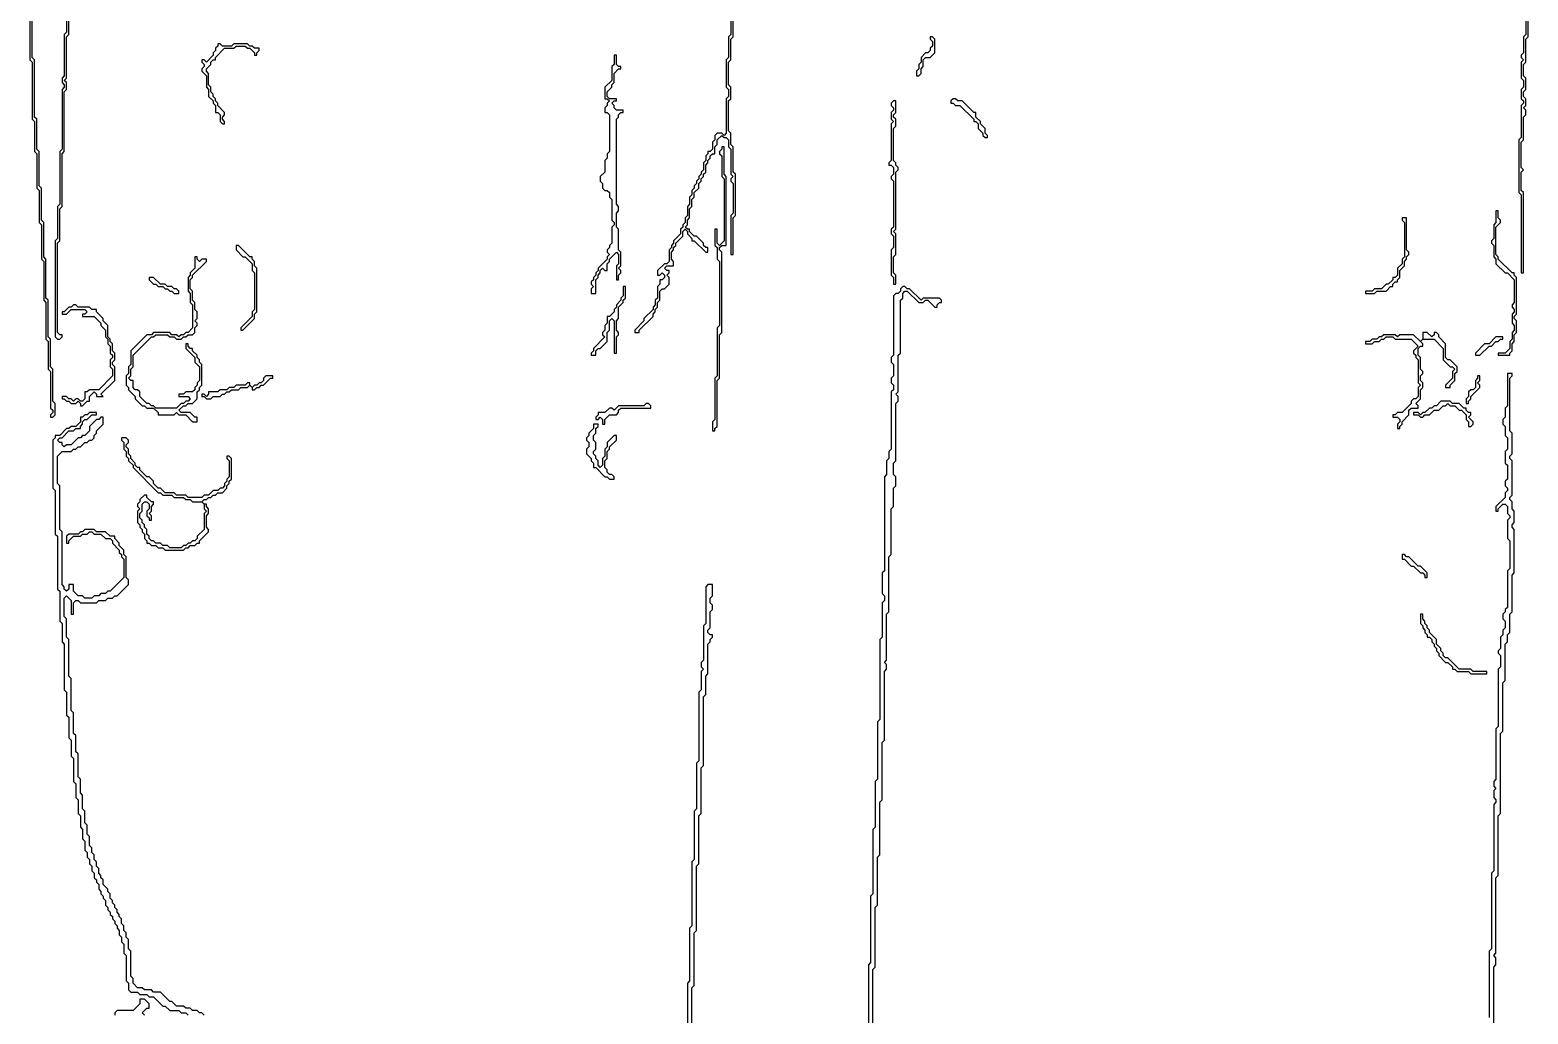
# Model space of a CAD drawing. Header units: metres. Extents: x 0 to 100, y 0 to 129.
# Drawn here: x 67.1 to 83.45, y 36.76 to 47.5 of the extents above; entities that cross this region are included whole.
import ezdxf

# ---------------------------------------------------------------- set-up
doc = ezdxf.new("R2010")
doc.units = ezdxf.units.M

msp = doc.modelspace()

# ---------------------------------------------------------------- linework, layer by layer
for points in [[(67.1, 47.75), (67.1, 47.175), (67.125, 47.15), (67.125, 46.525), (67.15, 46.5), (67.15, 46.175), (67.175, 46.15), (67.175, 45.775), (67.2, 45.75), (67.2, 45.4), (67.225, 45.375), (67.225, 45), (67.25, 44.975), (67.25, 44.55), (67.275, 44.525), (67.275, 44.125), (67.3, 44.1), (67.3, 43.8), (67.325, 43.775), (67.325, 43.375), (67.35, 43.35), (67.35, 43.325), (67.325, 43.3), (67.325, 43.275), (67.35, 43.275), (67.375, 43.3), (67.375, 43.425), (67.35, 43.45), (67.35, 43.8), (67.325, 43.825), (67.325, 44.125), (67.3, 44.15), (67.3, 44.55), (67.275, 44.575), (67.275, 45), (67.25, 45.025), (67.25, 45.4), (67.225, 45.425), (67.225, 45.775), (67.2, 45.8), (67.2, 46.175), (67.175, 46.2), (67.175, 46.525), (67.15, 46.55), (67.15, 47.175), (67.125, 47.2), (67.125, 47.775)], [(67.5, 47.825), (67.5, 47.475), (67.475, 47.45), (67.475, 47), (67.45, 46.975), (67.45, 46.925), (67.475, 46.9), (67.475, 46.875), (67.45, 46.85), (67.45, 46.2), (67.425, 46.175), (67.425, 45.6), (67.4, 45.575), (67.4, 45.225), (67.375, 45.2), (67.375, 44.15), (67.4, 44.125), (67.425, 44.125), (67.45, 44.15), (67.45, 44.175), (67.425, 44.175), (67.4, 44.2), (67.4, 45.175), (67.425, 45.2), (67.425, 45.55), (67.45, 45.575), (67.45, 46.15), (67.475, 46.175), (67.475, 46.825), (67.5, 46.85), (67.5, 46.925), (67.475, 46.95), (67.5, 46.975), (67.5, 47.425), (67.525, 47.45), (67.525, 47.8)], [(74.75, 47.775), (74.75, 47.45), (74.725, 47.425), (74.725, 47.2), (74.7, 47.175), (74.7, 46.875), (74.725, 46.85), (74.725, 46.775), (74.7, 46.75), (74.7, 46.375), (74.675, 46.35), (74.65, 46.375), (74.6, 46.375), (74.575, 46.35), (74.575, 46.3), (74.55, 46.275), (74.55, 46.2), (74.525, 46.175), (74.5, 46.175), (74.5, 46.15), (74.475, 46.125), (74.475, 46.075), (74.45, 46.05), (74.45, 45.975), (74.425, 45.95), (74.425, 45.925), (74.4, 45.9), (74.4, 45.875), (74.375, 45.85), (74.375, 45.825), (74.35, 45.8), (74.35, 45.775), (74.325, 45.75), (74.325, 45.7), (74.3, 45.675), (74.3, 45.6), (74.275, 45.575), (74.275, 45.475), (74.25, 45.45), (74.25, 45.4), (74.225, 45.375), (74.225, 45.35), (74.2, 45.325), (74.2, 45.275), (74.125, 45.2), (74.125, 45.175), (74.1, 45.15), (74.1, 45.125), (74.075, 45.1), (74.075, 44.975), (74.05, 44.95), (74.025, 44.95), (73.95, 44.875), (73.95, 44.825), (73.975, 44.825), (74, 44.85), (74.025, 44.825), (74.025, 44.8), (74, 44.775), (73.975, 44.775), (73.975, 44.725), (73.95, 44.7), (73.95, 44.575), (73.925, 44.55), (73.925, 44.5), (73.9, 44.475), (73.9, 44.45), (73.8, 44.35), (73.8, 44.325), (73.7, 44.225), (73.7, 44.2), (73.75, 44.2), (73.75, 44.225), (73.9, 44.375), (73.9, 44.4), (73.925, 44.425), (73.925, 44.45), (73.95, 44.475), (73.95, 44.525), (73.975, 44.55), (73.975, 44.65), (74, 44.675), (74.025, 44.675), (74.075, 44.725), (74.075, 44.8), (74.05, 44.825), (74.075, 44.85), (74.075, 44.875), (74.05, 44.875), (74.025, 44.9), (74.05, 44.925), (74.125, 44.925), (74.125, 44.975), (74.1, 45), (74.1, 45.075), (74.125, 45.1), (74.125, 45.125), (74.15, 45.15), (74.15, 45.175), (74.225, 45.25), (74.225, 45.3), (74.25, 45.325), (74.275, 45.3), (74.275, 45.275), (74.325, 45.225), (74.325, 45.2), (74.35, 45.2), (74.475, 45.075), (74.5, 45.075), (74.5, 45.125), (74.475, 45.125), (74.45, 45.15), (74.45, 45.175), (74.375, 45.25), (74.35, 45.25), (74.3, 45.3), (74.3, 45.325), (74.275, 45.325), (74.25, 45.35), (74.275, 45.375), (74.275, 45.425), (74.3, 45.45), (74.3, 45.55), (74.325, 45.575), (74.325, 45.65), (74.35, 45.675), (74.35, 45.725), (74.4, 45.775), (74.4, 45.825), (74.425, 45.85), (74.425, 45.875), (74.45, 45.9), (74.45, 45.925), (74.475, 45.95), (74.475, 46.025), (74.5, 46.05), (74.5, 46.075), (74.525, 46.1), (74.525, 46.125), (74.55, 46.15), (74.575, 46.15), (74.575, 46.225), (74.6, 46.25), (74.6, 46.3), (74.65, 46.35), (74.675, 46.325), (74.7, 46.325), (74.725, 46.3), (74.725, 46.225), (74.75, 46.2), (74.75, 45.925), (74.775, 45.9), (74.75, 45.875), (74.75, 45.85), (74.775, 45.825), (74.775, 45.5), (74.75, 45.475), (74.75, 45.05), (74.775, 45.05), (74.775, 45.45), (74.8, 45.475), (74.8, 45.925), (74.775, 45.95), (74.775, 46.225), (74.75, 46.25), (74.75, 46.375), (74.725, 46.4), (74.725, 46.725), (74.75, 46.75), (74.75, 46.875), (74.725, 46.9), (74.725, 47.15), (74.75, 47.175), (74.75, 47.4), (74.775, 47.425), (74.775, 47.8)], [(83.425, 47.725), (83.425, 47.45), (83.4, 47.425), (83.4, 47.25), (83.375, 47.225), (83.375, 47.2), (83.4, 47.175), (83.375, 47.15), (83.375, 46.975), (83.4, 46.95), (83.4, 46.875), (83.375, 46.85), (83.375, 46.75), (83.4, 46.725), (83.4, 46.7), (83.375, 46.675), (83.375, 46.325), (83.35, 46.3), (83.35, 45.725), (83.375, 45.7), (83.375, 44.85), (83.4, 44.85), (83.4, 45.725), (83.375, 45.75), (83.375, 45.95), (83.4, 45.975), (83.375, 46), (83.375, 46.275), (83.4, 46.3), (83.4, 46.55), (83.425, 46.575), (83.425, 46.625), (83.4, 46.65), (83.425, 46.675), (83.425, 46.75), (83.4, 46.775), (83.4, 46.825), (83.425, 46.85), (83.425, 46.975), (83.4, 47), (83.4, 47.125), (83.425, 47.15), (83.425, 47.4), (83.45, 47.425), (83.45, 47.75)], [(76.925, 47.425), (76.925, 47.4), (76.95, 47.375), (76.95, 47.325), (76.925, 47.3), (76.925, 47.275), (76.9, 47.25), (76.875, 47.25), (76.825, 47.2), (76.825, 47.15), (76.8, 47.125), (76.8, 47.075), (76.775, 47.05), (76.775, 47), (76.8, 47), (76.825, 47.025), (76.825, 47.075), (76.85, 47.1), (76.85, 47.175), (76.875, 47.2), (76.925, 47.2), (76.975, 47.25), (76.975, 47.4), (76.95, 47.425), (76.925, 47.425)], [(69.15, 47.35), (69.15, 47.325), (69.125, 47.3), (69.125, 47.275), (69.1, 47.25), (69.1, 47.225), (69.025, 47.15), (69, 47.175), (68.975, 47.175), (68.975, 47.15), (69, 47.125), (69, 47.1), (68.975, 47.075), (68.975, 47.05), (69.025, 47), (69.025, 46.875), (69.05, 46.85), (69.05, 46.775), (69.1, 46.725), (69.1, 46.7), (69.125, 46.675), (69.125, 46.6), (69.15, 46.6), (69.175, 46.575), (69.175, 46.5), (69.2, 46.475), (69.225, 46.475), (69.225, 46.5), (69.2, 46.525), (69.2, 46.55), (69.225, 46.575), (69.225, 46.6), (69.15, 46.675), (69.15, 46.7), (69.125, 46.725), (69.125, 46.75), (69.1, 46.775), (69.1, 46.8), (69.075, 46.825), (69.075, 46.875), (69.05, 46.9), (69.05, 47.025), (69.025, 47.05), (69.025, 47.075), (69.075, 47.125), (69.075, 47.15), (69.1, 47.175), (69.125, 47.175), (69.125, 47.2), (69.225, 47.3), (69.325, 47.3), (69.35, 47.325), (69.45, 47.325), (69.475, 47.3), (69.5, 47.3), (69.55, 47.25), (69.55, 47.225), (69.575, 47.225), (69.575, 47.25), (69.6, 47.275), (69.6, 47.3), (69.55, 47.3), (69.525, 47.325), (69.5, 47.325), (69.475, 47.35), (69.325, 47.35), (69.3, 47.325), (69.2, 47.325), (69.175, 47.35), (69.15, 47.35)], [(73.475, 47.225), (73.475, 47.125), (73.45, 47.1), (73.45, 46.95), (73.375, 46.875), (73.375, 46.75), (73.4, 46.75), (73.425, 46.725), (73.4, 46.7), (73.4, 46.675), (73.375, 46.65), (73.375, 46.6), (73.4, 46.6), (73.425, 46.575), (73.425, 46.175), (73.4, 46.15), (73.4, 46.1), (73.375, 46.075), (73.375, 45.95), (73.325, 45.9), (73.325, 45.85), (73.35, 45.825), (73.35, 45.775), (73.375, 45.75), (73.4, 45.75), (73.425, 45.725), (73.425, 45.675), (73.45, 45.65), (73.45, 45.425), (73.475, 45.4), (73.475, 45.375), (73.45, 45.35), (73.45, 45.175), (73.425, 45.15), (73.425, 45.125), (73.4, 45.1), (73.4, 45.075), (73.425, 45.05), (73.4, 45.025), (73.4, 45), (73.3, 44.9), (73.3, 44.875), (73.275, 44.85), (73.275, 44.825), (73.25, 44.8), (73.25, 44.775), (73.225, 44.75), (73.225, 44.725), (73.25, 44.7), (73.225, 44.675), (73.225, 44.625), (73.275, 44.625), (73.275, 44.775), (73.3, 44.8), (73.3, 44.825), (73.325, 44.85), (73.325, 44.875), (73.35, 44.9), (73.375, 44.875), (73.4, 44.875), (73.4, 44.95), (73.425, 44.975), (73.425, 45), (73.5, 45.075), (73.525, 45.05), (73.525, 44.95), (73.5, 44.925), (73.5, 44.775), (73.525, 44.775), (73.525, 44.825), (73.55, 44.85), (73.55, 44.875), (73.525, 44.9), (73.55, 44.925), (73.55, 45.075), (73.525, 45.1), (73.525, 45.325), (73.5, 45.35), (73.5, 45.5), (73.525, 45.525), (73.525, 45.575), (73.5, 45.6), (73.5, 46.525), (73.525, 46.55), (73.525, 46.575), (73.55, 46.6), (73.575, 46.6), (73.575, 46.625), (73.5, 46.625), (73.475, 46.65), (73.475, 46.675), (73.45, 46.7), (73.475, 46.725), (73.5, 46.725), (73.5, 46.75), (73.425, 46.75), (73.4, 46.775), (73.4, 46.825), (73.45, 46.875), (73.45, 46.9), (73.475, 46.925), (73.475, 47.025), (73.525, 47.075), (73.55, 47.075), (73.55, 47.1), (73.525, 47.1), (73.5, 47.125), (73.5, 47.225), (73.475, 47.225)], [(76.525, 46.725), (76.5, 46.7), (76.5, 46.675), (76.525, 46.65), (76.525, 46.625), (76.5, 46.6), (76.5, 46.525), (76.525, 46.5), (76.5, 46.475), (76.5, 46.075), (76.475, 46.05), (76.475, 46.025), (76.5, 46.025), (76.525, 46), (76.525, 45.925), (76.5, 45.9), (76.5, 45.875), (76.525, 45.85), (76.525, 45.35), (76.5, 45.325), (76.5, 45.275), (76.525, 45.25), (76.525, 45.125), (76.5, 45.1), (76.5, 44.825), (76.525, 44.8), (76.525, 44.725), (76.55, 44.725), (76.55, 44.825), (76.525, 44.85), (76.525, 45.025), (76.55, 45.05), (76.55, 45.275), (76.525, 45.3), (76.55, 45.325), (76.55, 45.95), (76.575, 45.975), (76.575, 46), (76.55, 46.025), (76.55, 46.05), (76.525, 46.075), (76.525, 46.425), (76.55, 46.45), (76.55, 46.525), (76.525, 46.55), (76.525, 46.575), (76.55, 46.6), (76.55, 46.725), (76.525, 46.725)], [(77.175, 46.75), (77.15, 46.725), (77.15, 46.7), (77.175, 46.7), (77.2, 46.675), (77.25, 46.675), (77.4, 46.525), (77.4, 46.5), (77.425, 46.5), (77.45, 46.475), (77.45, 46.425), (77.5, 46.375), (77.5, 46.35), (77.525, 46.325), (77.55, 46.325), (77.55, 46.35), (77.525, 46.375), (77.525, 46.425), (77.475, 46.475), (77.475, 46.5), (77.425, 46.55), (77.425, 46.6), (77.4, 46.6), (77.275, 46.725), (77.225, 46.725), (77.2, 46.75), (77.175, 46.75)], [(74.65, 46.225), (74.65, 46.2), (74.625, 46.175), (74.625, 46.15), (74.65, 46.125), (74.65, 45.9), (74.675, 45.875), (74.675, 45.2), (74.625, 45.15), (74.6, 45.175), (74.6, 45.325), (74.575, 45.325), (74.575, 45.15), (74.6, 45.125), (74.6, 45), (74.625, 44.975), (74.625, 44.275), (74.6, 44.25), (74.6, 43.725), (74.575, 43.7), (74.575, 43.25), (74.55, 43.225), (74.55, 43.125), (74.575, 43.125), (74.575, 43.15), (74.6, 43.175), (74.6, 43.675), (74.625, 43.7), (74.625, 44.175), (74.65, 44.2), (74.65, 45.075), (74.625, 45.1), (74.625, 45.125), (74.65, 45.15), (74.7, 45.15), (74.7, 45.9), (74.675, 45.925), (74.675, 46.225), (74.65, 46.225)], [(83.1, 45.525), (83.1, 45.4), (83.075, 45.375), (83.075, 45.225), (83.05, 45.2), (83.05, 45.175), (83.075, 45.15), (83.075, 45.025), (83.1, 45), (83.1, 44.95), (83.2, 44.85), (83.225, 44.85), (83.3, 44.775), (83.3, 44.525), (83.275, 44.5), (83.275, 44.475), (83.3, 44.45), (83.3, 44.425), (83.275, 44.4), (83.275, 44.3), (83.3, 44.275), (83.3, 44.225), (83.275, 44.2), (83.275, 44.125), (83.25, 44.1), (83.25, 44.025), (83.2, 43.975), (83.125, 43.975), (83.125, 43.95), (83.25, 43.95), (83.25, 43.975), (83.275, 44), (83.275, 44.075), (83.3, 44.1), (83.3, 44.175), (83.325, 44.2), (83.325, 44.325), (83.3, 44.35), (83.3, 44.375), (83.325, 44.4), (83.325, 44.8), (83.3, 44.825), (83.3, 44.85), (83.275, 44.85), (83.125, 45), (83.125, 45.025), (83.1, 45.05), (83.1, 45.35), (83.15, 45.4), (83.15, 45.425), (83.125, 45.45), (83.125, 45.525), (83.1, 45.525)], [(82.075, 45.45), (82.075, 45.425), (82.1, 45.4), (82.1, 45.025), (82.075, 45), (82.075, 44.95), (82.025, 44.9), (82.025, 44.825), (82, 44.8), (81.975, 44.8), (81.975, 44.775), (81.925, 44.725), (81.9, 44.725), (81.85, 44.675), (81.775, 44.675), (81.75, 44.65), (81.675, 44.65), (81.675, 44.625), (81.775, 44.625), (81.8, 44.65), (81.9, 44.65), (81.95, 44.7), (81.975, 44.7), (81.975, 44.725), (82, 44.75), (82.025, 44.75), (82.025, 44.775), (82.05, 44.8), (82.05, 44.875), (82.1, 44.925), (82.1, 44.975), (82.125, 45), (82.125, 45.025), (82.15, 45.05), (82.15, 45.075), (82.125, 45.1), (82.125, 45.45), (82.075, 45.45)], [(69.35, 45.15), (69.35, 45.1), (69.425, 45.025), (69.45, 45.025), (69.525, 44.95), (69.525, 44.875), (69.55, 44.85), (69.55, 44.45), (69.525, 44.425), (69.525, 44.375), (69.4, 44.25), (69.4, 44.225), (69.425, 44.225), (69.55, 44.35), (69.55, 44.4), (69.575, 44.425), (69.575, 44.9), (69.55, 44.925), (69.55, 44.975), (69.525, 45), (69.525, 45.025), (69.5, 45.025), (69.375, 45.15), (69.35, 45.15)], [(68.9, 45.025), (68.9, 44.9), (68.85, 44.85), (68.85, 44.825), (68.825, 44.8), (68.825, 44.65), (68.85, 44.625), (68.85, 44.525), (68.875, 44.5), (68.875, 44.25), (68.825, 44.2), (68.8, 44.2), (68.775, 44.175), (68.75, 44.175), (68.725, 44.15), (68.7, 44.175), (68.65, 44.175), (68.625, 44.2), (68.45, 44.2), (68.425, 44.175), (68.375, 44.175), (68.2, 44), (68.2, 43.85), (68.175, 43.825), (68.175, 43.75), (68.15, 43.725), (68.15, 43.625), (68.175, 43.6), (68.175, 43.575), (68.25, 43.5), (68.25, 43.475), (68.325, 43.4), (68.35, 43.4), (68.375, 43.375), (68.45, 43.375), (68.5, 43.325), (68.5, 43.3), (68.675, 43.3), (68.7, 43.325), (68.725, 43.3), (68.8, 43.3), (68.875, 43.225), (68.925, 43.225), (68.925, 43.275), (68.9, 43.275), (68.85, 43.325), (68.75, 43.325), (68.725, 43.35), (68.775, 43.4), (68.8, 43.4), (68.825, 43.425), (68.875, 43.425), (68.925, 43.475), (68.925, 43.55), (68.95, 43.575), (68.95, 43.6), (68.975, 43.625), (68.975, 43.85), (68.95, 43.875), (68.95, 43.9), (68.925, 43.925), (68.925, 43.95), (68.875, 44), (68.875, 44.025), (68.85, 44.025), (68.825, 44.05), (68.825, 44.075), (68.8, 44.075), (68.8, 44.025), (68.9, 43.925), (68.9, 43.875), (68.95, 43.825), (68.95, 43.675), (68.925, 43.65), (68.925, 43.625), (68.9, 43.6), (68.9, 43.575), (68.875, 43.55), (68.8, 43.55), (68.775, 43.525), (68.725, 43.525), (68.725, 43.5), (68.825, 43.5), (68.85, 43.475), (68.825, 43.45), (68.8, 43.45), (68.775, 43.425), (68.75, 43.425), (68.7, 43.375), (68.475, 43.375), (68.45, 43.4), (68.425, 43.4), (68.4, 43.425), (68.375, 43.425), (68.3, 43.5), (68.3, 43.55), (68.275, 43.575), (68.25, 43.575), (68.225, 43.6), (68.225, 43.675), (68.2, 43.675), (68.175, 43.7), (68.2, 43.725), (68.2, 43.8), (68.225, 43.825), (68.225, 43.95), (68.425, 44.15), (68.45, 44.15), (68.475, 44.175), (68.6, 44.175), (68.625, 44.15), (68.675, 44.15), (68.7, 44.125), (68.75, 44.125), (68.775, 44.15), (68.8, 44.15), (68.825, 44.175), (68.875, 44.175), (68.9, 44.2), (68.9, 44.25), (68.925, 44.275), (68.925, 44.3), (68.9, 44.325), (68.925, 44.35), (68.925, 44.425), (68.9, 44.45), (68.9, 44.525), (68.875, 44.55), (68.875, 44.65), (68.85, 44.675), (68.85, 44.775), (68.875, 44.8), (68.875, 44.825), (69.025, 44.975), (69.025, 45), (68.975, 45), (68.95, 44.975), (68.925, 45), (68.925, 45.025), (68.9, 45.025)], [(68.4, 44.8), (68.4, 44.775), (68.45, 44.725), (68.475, 44.725), (68.5, 44.7), (68.55, 44.7), (68.575, 44.675), (68.6, 44.675), (68.625, 44.65), (68.65, 44.65), (68.675, 44.625), (68.725, 44.625), (68.725, 44.65), (68.7, 44.675), (68.675, 44.675), (68.65, 44.7), (68.6, 44.7), (68.575, 44.725), (68.525, 44.725), (68.45, 44.8), (68.4, 44.8)], [(73.575, 44.7), (73.575, 44.6), (73.55, 44.575), (73.55, 44.55), (73.5, 44.5), (73.5, 44.475), (73.475, 44.45), (73.475, 44.425), (73.425, 44.375), (73.4, 44.375), (73.4, 44.3), (73.375, 44.275), (73.375, 44.225), (73.35, 44.2), (73.35, 44.175), (73.375, 44.15), (73.25, 44.025), (73.25, 44), (73.225, 43.975), (73.225, 43.95), (73.275, 43.95), (73.275, 44), (73.3, 44.025), (73.325, 44.025), (73.4, 44.1), (73.4, 44.2), (73.425, 44.225), (73.425, 44.325), (73.45, 44.35), (73.475, 44.325), (73.475, 43.975), (73.5, 43.975), (73.5, 44.15), (73.525, 44.175), (73.525, 44.2), (73.5, 44.225), (73.5, 44.325), (73.525, 44.35), (73.525, 44.475), (73.575, 44.525), (73.575, 44.55), (73.6, 44.575), (73.6, 44.7), (73.575, 44.7)], [(76.625, 44.7), (76.6, 44.675), (76.6, 44.65), (76.575, 44.625), (76.55, 44.625), (76.525, 44.6), (76.525, 43.95), (76.5, 43.925), (76.5, 43.875), (76.525, 43.85), (76.525, 43.725), (76.5, 43.7), (76.5, 43.65), (76.525, 43.625), (76.525, 43.575), (76.5, 43.55), (76.5, 42.925), (76.475, 42.9), (76.475, 42.825), (76.45, 42.8), (76.45, 42.65), (76.425, 42.625), (76.425, 41.6), (76.4, 41.575), (76.4, 41.35), (76.425, 41.325), (76.425, 41.275), (76.4, 41.25), (76.4, 40.875), (76.375, 40.85), (76.375, 39.975), (76.35, 39.95), (76.35, 39.325), (76.325, 39.3), (76.325, 38.8), (76.3, 38.775), (76.3, 38.075), (76.275, 38.05), (76.275, 37.325), (76.25, 37.3), (76.25, 36.6)], [(76.3, 36.55), (76.3, 37.25), (76.325, 37.275), (76.325, 37.925), (76.35, 37.95), (76.35, 38.475), (76.375, 38.5), (76.375, 39.075), (76.4, 39.1), (76.4, 39.725), (76.425, 39.75), (76.425, 40.5), (76.45, 40.525), (76.45, 40.575), (76.425, 40.6), (76.45, 40.625), (76.45, 41.125), (76.475, 41.15), (76.475, 41.75), (76.5, 41.775), (76.5, 42.275), (76.525, 42.3), (76.525, 42.5), (76.55, 42.525), (76.55, 42.625), (76.525, 42.65), (76.525, 42.775), (76.55, 42.8), (76.55, 43.425), (76.575, 43.45), (76.575, 43.5), (76.55, 43.525), (76.575, 43.55), (76.575, 43.95), (76.6, 43.975), (76.6, 44.55), (76.625, 44.575), (76.625, 44.625), (76.65, 44.65), (76.675, 44.65), (76.8, 44.525), (76.85, 44.525), (76.875, 44.55), (76.9, 44.55), (76.975, 44.475), (77, 44.475), (77, 44.5), (77.025, 44.525), (77.05, 44.525), (77.05, 44.55), (77.025, 44.575), (76.85, 44.575), (76.825, 44.55), (76.7, 44.675), (76.675, 44.675), (76.65, 44.7), (76.625, 44.7)], [(67.575, 44.5), (67.55, 44.475), (67.525, 44.475), (67.475, 44.425), (67.45, 44.425), (67.45, 44.4), (67.5, 44.4), (67.55, 44.45), (67.7, 44.45), (67.725, 44.425), (67.7, 44.4), (67.675, 44.4), (67.675, 44.375), (67.8, 44.375), (67.875, 44.3), (67.875, 44.275), (67.925, 44.225), (67.925, 44.15), (67.95, 44.125), (67.95, 44.075), (67.975, 44.05), (67.975, 43.975), (68, 43.95), (68, 43.925), (67.975, 43.9), (67.975, 43.825), (68, 43.8), (68, 43.725), (67.85, 43.575), (67.75, 43.575), (67.725, 43.55), (67.7, 43.55), (67.7, 43.475), (67.675, 43.45), (67.65, 43.45), (67.625, 43.475), (67.6, 43.475), (67.575, 43.45), (67.55, 43.475), (67.525, 43.475), (67.5, 43.5), (67.45, 43.5), (67.45, 43.475), (67.475, 43.475), (67.5, 43.45), (67.525, 43.45), (67.55, 43.425), (67.6, 43.425), (67.625, 43.45), (67.65, 43.425), (67.65, 43.4), (67.675, 43.4), (67.725, 43.45), (67.75, 43.45), (67.75, 43.5), (67.8, 43.55), (67.825, 43.525), (67.825, 43.5), (67.9, 43.5), (67.875, 43.525), (68.025, 43.675), (68.025, 43.825), (68, 43.85), (68, 43.875), (68.025, 43.9), (68.025, 43.975), (68, 44), (68, 44.075), (67.975, 44.1), (67.975, 44.125), (67.95, 44.15), (67.95, 44.275), (67.9, 44.325), (67.9, 44.35), (67.825, 44.425), (67.825, 44.45), (67.775, 44.45), (67.75, 44.475), (67.625, 44.475), (67.6, 44.5), (67.575, 44.5)], [(82.3, 44.2), (82.3, 44.125), (82.275, 44.1), (82.2, 44.175), (82.05, 44.175), (82.025, 44.15), (82, 44.175), (81.875, 44.175), (81.85, 44.15), (81.825, 44.15), (81.8, 44.125), (81.75, 44.125), (81.725, 44.1), (81.675, 44.1), (81.675, 44.075), (81.75, 44.075), (81.775, 44.1), (81.825, 44.1), (81.85, 44.125), (81.875, 44.125), (81.9, 44.15), (81.975, 44.15), (82, 44.125), (82.175, 44.125), (82.25, 44.05), (82.2, 44), (82.2, 43.975), (82.225, 43.95), (82.225, 43.925), (82.25, 43.9), (82.25, 43.65), (82.275, 43.625), (82.25, 43.6), (82.25, 43.5), (82.225, 43.475), (82.2, 43.475), (82.175, 43.45), (82.175, 43.425), (82.075, 43.325), (82.025, 43.325), (82, 43.3), (81.975, 43.3), (81.975, 43.275), (82.025, 43.275), (82.05, 43.25), (82.05, 43.225), (82.025, 43.2), (82.025, 43.15), (82.05, 43.15), (82.05, 43.175), (82.075, 43.2), (82.075, 43.225), (82.15, 43.3), (82.15, 43.35), (82.175, 43.375), (82.25, 43.375), (82.25, 43.4), (82.225, 43.425), (82.275, 43.475), (82.275, 43.575), (82.3, 43.6), (82.3, 43.65), (82.275, 43.675), (82.275, 43.725), (82.3, 43.75), (82.3, 43.775), (82.275, 43.8), (82.275, 43.925), (82.25, 43.95), (82.25, 44.025), (82.275, 44.05), (82.3, 44.05), (82.3, 44.075), (82.275, 44.1), (82.3, 44.125), (82.425, 44.125), (82.525, 44.025), (82.525, 43.9), (82.6, 43.825), (82.625, 43.825), (82.65, 43.8), (82.625, 43.775), (82.625, 43.7), (82.55, 43.625), (82.55, 43.6), (82.6, 43.6), (82.6, 43.625), (82.65, 43.675), (82.65, 43.75), (82.675, 43.775), (82.675, 43.825), (82.6, 43.9), (82.575, 43.9), (82.55, 43.925), (82.55, 44.075), (82.475, 44.15), (82.475, 44.175), (82.45, 44.2), (82.425, 44.2), (82.425, 44.175), (82.4, 44.15), (82.35, 44.2), (82.3, 44.2)], [(83.1, 44.15), (83.025, 44.075), (82.975, 44.075), (82.875, 43.975), (82.875, 43.95), (82.925, 43.95), (83.025, 44.05), (83.05, 44.05), (83.1, 44.1), (83.125, 44.1), (83.15, 44.125), (83.175, 44.125), (83.175, 44.15), (83.1, 44.15)], [(69.675, 43.725), (69.65, 43.7), (69.65, 43.675), (69.625, 43.65), (69.6, 43.65), (69.575, 43.625), (69.55, 43.625), (69.525, 43.6), (69.5, 43.625), (69.5, 43.65), (69.475, 43.65), (69.45, 43.625), (69.35, 43.625), (69.325, 43.6), (69.275, 43.6), (69.25, 43.575), (69.175, 43.575), (69.15, 43.55), (69.05, 43.55), (69.05, 43.525), (69.025, 43.5), (69, 43.525), (68.975, 43.525), (68.975, 43.5), (69, 43.5), (69.025, 43.475), (69.075, 43.475), (69.1, 43.5), (69.175, 43.5), (69.2, 43.525), (69.225, 43.525), (69.25, 43.55), (69.275, 43.55), (69.3, 43.575), (69.375, 43.575), (69.4, 43.6), (69.475, 43.6), (69.5, 43.625), (69.525, 43.6), (69.525, 43.575), (69.55, 43.575), (69.575, 43.6), (69.6, 43.6), (69.625, 43.625), (69.65, 43.625), (69.725, 43.7), (69.75, 43.7), (69.75, 43.725), (69.675, 43.725)], [(82.9, 43.725), (82.9, 43.7), (82.875, 43.675), (82.875, 43.6), (82.85, 43.575), (82.825, 43.575), (82.8, 43.55), (82.8, 43.5), (82.775, 43.475), (82.775, 43.425), (82.8, 43.425), (82.8, 43.45), (82.825, 43.475), (82.825, 43.5), (82.925, 43.6), (82.925, 43.625), (82.9, 43.65), (82.925, 43.675), (82.925, 43.725), (82.9, 43.725)], [(83.075, 36.575), (83.075, 37.275), (83.1, 37.3), (83.1, 37.375), (83.075, 37.4), (83.1, 37.425), (83.1, 38.25), (83.125, 38.275), (83.125, 38.925), (83.15, 38.95), (83.15, 39.825), (83.175, 39.85), (83.175, 40.375), (83.2, 40.4), (83.2, 40.8), (83.225, 40.825), (83.225, 40.9), (83.25, 40.925), (83.25, 41.125), (83.275, 41.15), (83.275, 41.55), (83.3, 41.575), (83.3, 42.05), (83.275, 42.075), (83.275, 42.1), (83.3, 42.125), (83.3, 42.25), (83.275, 42.275), (83.275, 42.35), (83.25, 42.375), (83.25, 42.4), (83.275, 42.425), (83.275, 42.8), (83.25, 42.825), (83.25, 42.85), (83.275, 42.875), (83.275, 43.1), (83.25, 43.125), (83.25, 43.7), (83.275, 43.725), (83.275, 43.75), (83.225, 43.75), (83.225, 43.4), (83.2, 43.375), (83.2, 43.275), (83.175, 43.25), (83.175, 43.2), (83.2, 43.175), (83.2, 43.075), (83.225, 43.05), (83.225, 42.925), (83.2, 42.9), (83.2, 42.775), (83.225, 42.75), (83.225, 42.6), (83.2, 42.575), (83.2, 42.525), (83.225, 42.5), (83.225, 42.475), (83.2, 42.45), (83.2, 42.4), (83.1, 42.3), (83.1, 42.25), (83.125, 42.25), (83.125, 42.275), (83.175, 42.325), (83.2, 42.325), (83.225, 42.3), (83.225, 42.225), (83.25, 42.2), (83.25, 42.175), (83.225, 42.15), (83.225, 41.95), (83.25, 41.925), (83.25, 41.625), (83.225, 41.6), (83.225, 41.2), (83.2, 41.175), (83.2, 41.15), (83.175, 41.125), (83.175, 41.075), (83.2, 41.05), (83.2, 40.975), (83.175, 40.95), (83.175, 40.9), (83.15, 40.875), (83.15, 40.75), (83.125, 40.725), (83.125, 40.7), (83.15, 40.675), (83.15, 40.55), (83.125, 40.525), (83.125, 39.9), (83.1, 39.875), (83.1, 39.325), (83.075, 39.3), (83.075, 39.25), (83.1, 39.225), (83.075, 39.2), (83.075, 39.125), (83.1, 39.1), (83.1, 39.075), (83.075, 39.05), (83.075, 38.325), (83.05, 38.3), (83.05, 37.475), (83.025, 37.45), (83.025, 36.725)], [(73.825, 43.425), (73.8, 43.4), (73.525, 43.4), (73.475, 43.35), (73.45, 43.375), (73.425, 43.375), (73.375, 43.325), (73.3, 43.325), (73.3, 43.3), (73.275, 43.275), (73.275, 43.25), (73.3, 43.25), (73.325, 43.275), (73.35, 43.25), (73.35, 43.2), (73.375, 43.2), (73.375, 43.25), (73.425, 43.3), (73.5, 43.3), (73.525, 43.325), (73.525, 43.35), (73.55, 43.375), (73.875, 43.375), (73.875, 43.4), (73.85, 43.425), (73.825, 43.425)], [(82.5, 43.45), (82.45, 43.4), (82.425, 43.4), (82.4, 43.375), (82.375, 43.375), (82.325, 43.325), (82.3, 43.325), (82.275, 43.3), (82.25, 43.325), (82.2, 43.325), (82.2, 43.3), (82.25, 43.3), (82.275, 43.275), (82.3, 43.275), (82.325, 43.3), (82.375, 43.3), (82.425, 43.35), (82.475, 43.35), (82.525, 43.4), (82.55, 43.4), (82.575, 43.425), (82.6, 43.4), (82.65, 43.4), (82.7, 43.35), (82.725, 43.35), (82.775, 43.3), (82.775, 43.25), (82.8, 43.225), (82.8, 43.175), (82.825, 43.175), (82.85, 43.2), (82.85, 43.225), (82.8, 43.275), (82.825, 43.3), (82.825, 43.325), (82.8, 43.325), (82.775, 43.35), (82.775, 43.375), (82.75, 43.375), (82.7, 43.425), (82.625, 43.425), (82.6, 43.45), (82.5, 43.45)], [(69, 36.75), (68.975, 36.775), (68.95, 36.775), (68.925, 36.8), (68.875, 36.8), (68.85, 36.825), (68.8, 36.825), (68.775, 36.85), (68.7, 36.85), (68.65, 36.9), (68.625, 36.9), (68.525, 37), (68.45, 37), (68.425, 37.025), (68.35, 37.025), (68.325, 37.05), (68.275, 37.05), (68.225, 37.1), (68.225, 37.15), (68.2, 37.175), (68.2, 37.45), (68.175, 37.475), (68.175, 37.575), (68.15, 37.6), (68.15, 37.65), (68.125, 37.675), (68.125, 37.725), (68.1, 37.75), (68.1, 37.8), (68.075, 37.825), (68.075, 37.85), (68.05, 37.875), (68.05, 37.9), (68.025, 37.925), (68.025, 37.95), (68, 37.975), (68, 38), (67.975, 38.025), (67.975, 38.075), (67.95, 38.1), (67.95, 38.125), (67.9, 38.175), (67.9, 38.225), (67.875, 38.25), (67.875, 38.275), (67.85, 38.3), (67.85, 38.35), (67.825, 38.375), (67.825, 38.425), (67.8, 38.45), (67.8, 38.5), (67.775, 38.525), (67.775, 38.575), (67.75, 38.6), (67.75, 38.7), (67.725, 38.725), (67.725, 38.825), (67.7, 38.85), (67.7, 38.975), (67.675, 39), (67.675, 39.15), (67.65, 39.175), (67.65, 39.325), (67.625, 39.35), (67.625, 39.6), (67.6, 39.625), (67.6, 39.8), (67.575, 39.825), (67.575, 40.05), (67.55, 40.075), (67.55, 40.425), (67.525, 40.45), (67.525, 40.85), (67.5, 40.875), (67.5, 41.075), (67.475, 41.1), (67.475, 41.3), (67.5, 41.325), (67.55, 41.275), (67.55, 41.125), (67.575, 41.125), (67.575, 41.25), (67.6, 41.275), (67.625, 41.275), (67.65, 41.25), (67.825, 41.25), (67.85, 41.275), (67.925, 41.275), (67.95, 41.3), (68, 41.3), (68.025, 41.325), (68.05, 41.325), (68.175, 41.45), (68.175, 41.5), (68.15, 41.525), (68.15, 41.75), (68.125, 41.775), (68.125, 41.825), (68.075, 41.875), (68.075, 41.9), (68.025, 41.95), (68.025, 41.975), (67.975, 41.975), (67.925, 42.025), (67.825, 42.025), (67.8, 42.05), (67.7, 42.05), (67.675, 42.025), (67.65, 42.025), (67.625, 42), (67.525, 42), (67.5, 41.975), (67.5, 41.9), (67.525, 41.9), (67.525, 41.925), (67.575, 41.975), (67.65, 41.975), (67.675, 42), (67.725, 42), (67.75, 42.025), (67.775, 42.025), (67.8, 42), (67.875, 42), (67.925, 41.95), (67.975, 41.95), (68, 41.925), (68, 41.9), (68.075, 41.825), (68.075, 41.8), (68.1, 41.775), (68.1, 41.75), (68.125, 41.725), (68.125, 41.525), (67.975, 41.375), (67.95, 41.375), (67.925, 41.35), (67.875, 41.35), (67.85, 41.325), (67.8, 41.325), (67.775, 41.3), (67.7, 41.3), (67.675, 41.325), (67.625, 41.325), (67.575, 41.375), (67.575, 41.45), (67.525, 41.45), (67.525, 41.4), (67.5, 41.375), (67.475, 41.4), (67.475, 41.425), (67.45, 41.45), (67.45, 42.025), (67.425, 42.05), (67.425, 42.525), (67.4, 42.55), (67.4, 42.85), (67.45, 42.9), (67.55, 42.9), (67.575, 42.925), (67.6, 42.925), (67.625, 42.95), (67.65, 42.95), (67.7, 43), (67.725, 43), (67.75, 43.025), (67.775, 43.025), (67.8, 43.05), (67.8, 43.075), (67.825, 43.1), (67.825, 43.125), (67.9, 43.2), (67.9, 43.275), (67.875, 43.275), (67.85, 43.25), (67.825, 43.25), (67.75, 43.175), (67.75, 43.125), (67.7, 43.075), (67.675, 43.075), (67.65, 43.05), (67.625, 43.05), (67.55, 42.975), (67.5, 42.975), (67.475, 42.95), (67.45, 42.975), (67.45, 43), (67.425, 43), (67.4, 43.025), (67.425, 43.05), (67.45, 43.05), (67.525, 43.125), (67.575, 43.125), (67.6, 43.15), (67.65, 43.15), (67.65, 43.175), (67.675, 43.2), (67.675, 43.225), (67.7, 43.25), (67.725, 43.25), (67.775, 43.3), (67.825, 43.3), (67.825, 43.325), (67.75, 43.325), (67.725, 43.3), (67.7, 43.3), (67.675, 43.275), (67.65, 43.275), (67.65, 43.225), (67.6, 43.175), (67.55, 43.175), (67.525, 43.15), (67.5, 43.15), (67.425, 43.075), (67.375, 43.075), (67.375, 43.05), (67.35, 43.025), (67.35, 42.5), (67.375, 42.475), (67.375, 42), (67.4, 41.975), (67.4, 41.4), (67.425, 41.375), (67.425, 41.05), (67.45, 41.025), (67.45, 40.825), (67.475, 40.8), (67.475, 40.3), (67.5, 40.275), (67.5, 40.025), (67.525, 40), (67.525, 39.775), (67.55, 39.75), (67.55, 39.575), (67.575, 39.55), (67.575, 39.3), (67.6, 39.275), (67.6, 39.125), (67.625, 39.1), (67.625, 38.95), (67.65, 38.925), (67.65, 38.8), (67.675, 38.775), (67.675, 38.675), (67.7, 38.65), (67.7, 38.55), (67.725, 38.525), (67.725, 38.475), (67.75, 38.45), (67.75, 38.4), (67.775, 38.375), (67.775, 38.325), (67.8, 38.3), (67.8, 38.25), (67.825, 38.225), (67.825, 38.2), (67.85, 38.175), (67.85, 38.125), (67.875, 38.1), (67.875, 38.075), (67.9, 38.05), (67.9, 38.025), (67.925, 38), (67.925, 37.95), (67.95, 37.925), (67.95, 37.9), (67.975, 37.875), (67.975, 37.85), (68, 37.825), (68, 37.8), (68.025, 37.775), (68.025, 37.75), (68.05, 37.725), (68.05, 37.7), (68.075, 37.675), (68.075, 37.625), (68.1, 37.6), (68.1, 37.55), (68.125, 37.525), (68.125, 37.425), (68.15, 37.4), (68.15, 37.125), (68.175, 37.1), (68.175, 37.025), (68.2, 37), (68.275, 37), (68.3, 36.975), (68.375, 36.975), (68.4, 36.95), (68.45, 36.95), (68.55, 36.85), (68.575, 36.85), (68.625, 36.8), (68.725, 36.8), (68.75, 36.775), (68.8, 36.775), (68.825, 36.75)], [(73.25, 43.2), (73.25, 43.15), (73.2, 43.1), (73.2, 43.075), (73.175, 43.05), (73.175, 43.025), (73.2, 43), (73.2, 42.95), (73.175, 42.925), (73.175, 42.875), (73.225, 42.825), (73.225, 42.8), (73.25, 42.775), (73.25, 42.725), (73.275, 42.725), (73.375, 42.625), (73.4, 42.625), (73.425, 42.6), (73.475, 42.6), (73.475, 42.625), (73.45, 42.65), (73.425, 42.65), (73.4, 42.675), (73.4, 42.7), (73.375, 42.725), (73.375, 42.8), (73.4, 42.825), (73.4, 42.9), (73.425, 42.925), (73.425, 42.95), (73.5, 43.025), (73.5, 43.075), (73.475, 43.075), (73.4, 43), (73.4, 42.95), (73.375, 42.925), (73.375, 42.85), (73.35, 42.825), (73.35, 42.75), (73.325, 42.725), (73.3, 42.75), (73.3, 42.8), (73.275, 42.825), (73.275, 42.85), (73.25, 42.875), (73.25, 42.9), (73.275, 42.925), (73.275, 43), (73.25, 43.025), (73.25, 43.075), (73.275, 43.1), (73.275, 43.15), (73.3, 43.175), (73.3, 43.2), (73.25, 43.2)], [(68.1, 43.05), (68.1, 43.025), (68.125, 43), (68.125, 42.925), (68.15, 42.9), (68.15, 42.85), (68.175, 42.825), (68.175, 42.8), (68.225, 42.75), (68.225, 42.725), (68.5, 42.45), (68.525, 42.45), (68.55, 42.425), (68.65, 42.425), (68.675, 42.4), (68.775, 42.4), (68.8, 42.375), (68.85, 42.375), (68.875, 42.35), (68.975, 42.35), (69, 42.325), (69, 42.275), (69.025, 42.25), (69, 42.225), (69, 42.05), (68.925, 41.975), (68.925, 41.95), (68.9, 41.925), (68.875, 41.925), (68.85, 41.9), (68.825, 41.9), (68.8, 41.875), (68.775, 41.875), (68.75, 41.85), (68.625, 41.85), (68.6, 41.875), (68.55, 41.875), (68.525, 41.9), (68.475, 41.9), (68.45, 41.925), (68.425, 41.925), (68.4, 41.95), (68.4, 41.975), (68.375, 42), (68.375, 42.05), (68.35, 42.075), (68.35, 42.1), (68.325, 42.125), (68.325, 42.15), (68.3, 42.175), (68.3, 42.225), (68.325, 42.25), (68.325, 42.325), (68.35, 42.35), (68.375, 42.35), (68.4, 42.325), (68.4, 42.275), (68.375, 42.25), (68.375, 42.2), (68.4, 42.175), (68.4, 42.15), (68.425, 42.15), (68.425, 42.2), (68.4, 42.225), (68.425, 42.25), (68.425, 42.3), (68.45, 42.325), (68.45, 42.35), (68.425, 42.35), (68.375, 42.4), (68.375, 42.425), (68.35, 42.425), (68.3, 42.375), (68.3, 42.35), (68.275, 42.325), (68.275, 42.3), (68.3, 42.275), (68.275, 42.25), (68.275, 42.125), (68.3, 42.1), (68.3, 42.075), (68.325, 42.05), (68.325, 42.025), (68.35, 42), (68.35, 41.95), (68.375, 41.925), (68.375, 41.9), (68.4, 41.9), (68.425, 41.875), (68.475, 41.875), (68.5, 41.85), (68.55, 41.85), (68.575, 41.825), (68.775, 41.825), (68.8, 41.85), (68.825, 41.85), (68.85, 41.875), (68.9, 41.875), (68.925, 41.9), (68.95, 41.9), (68.95, 41.925), (69.05, 42.025), (69.05, 42.05), (69.025, 42.075), (69.025, 42.2), (69.05, 42.225), (69.05, 42.275), (69.025, 42.3), (69.025, 42.325), (69, 42.325), (68.975, 42.35), (69, 42.375), (69.025, 42.375), (69.05, 42.4), (69.075, 42.4), (69.1, 42.425), (69.125, 42.425), (69.15, 42.45), (69.2, 42.45), (69.25, 42.5), (69.25, 42.525), (69.275, 42.55), (69.275, 42.575), (69.3, 42.6), (69.3, 42.825), (69.275, 42.85), (69.25, 42.85), (69.25, 42.825), (69.275, 42.8), (69.275, 42.625), (69.25, 42.6), (69.25, 42.575), (69.225, 42.55), (69.225, 42.525), (69.2, 42.5), (69.175, 42.5), (69.15, 42.475), (69.1, 42.475), (69.05, 42.425), (69, 42.425), (68.975, 42.4), (68.825, 42.4), (68.8, 42.425), (68.7, 42.425), (68.675, 42.45), (68.575, 42.45), (68.525, 42.5), (68.5, 42.5), (68.45, 42.55), (68.45, 42.575), (68.4, 42.625), (68.375, 42.625), (68.3, 42.7), (68.3, 42.725), (68.275, 42.725), (68.25, 42.75), (68.25, 42.775), (68.2, 42.825), (68.2, 42.85), (68.175, 42.875), (68.175, 42.925), (68.15, 42.95), (68.15, 42.975), (68.175, 43), (68.175, 43.025), (68.15, 43.05), (68.1, 43.05)], [(82.075, 41.775), (82.075, 41.725), (82.1, 41.725), (82.175, 41.65), (82.2, 41.65), (82.275, 41.575), (82.3, 41.575), (82.325, 41.55), (82.325, 41.525), (82.35, 41.525), (82.35, 41.575), (82.275, 41.65), (82.25, 41.65), (82.15, 41.75), (82.125, 41.75), (82.1, 41.775), (82.075, 41.775)], [(74.325, 36.6), (74.325, 37.05), (74.35, 37.075), (74.35, 37.65), (74.375, 37.675), (74.375, 38.375), (74.4, 38.4), (74.4, 38.925), (74.425, 38.95), (74.425, 39.45), (74.45, 39.475), (74.45, 40.225), (74.475, 40.25), (74.475, 40.45), (74.5, 40.475), (74.5, 40.8), (74.525, 40.825), (74.525, 40.85), (74.55, 40.875), (74.55, 40.9), (74.525, 40.9), (74.5, 40.925), (74.5, 40.95), (74.525, 40.975), (74.525, 41.15), (74.55, 41.175), (74.55, 41.225), (74.525, 41.25), (74.525, 41.3), (74.55, 41.325), (74.55, 41.45), (74.5, 41.45), (74.475, 41.425), (74.475, 41.025), (74.45, 41), (74.45, 40.625), (74.425, 40.6), (74.425, 40.55), (74.45, 40.525), (74.425, 40.5), (74.425, 40.3), (74.4, 40.275), (74.4, 39.525), (74.375, 39.5), (74.375, 39), (74.35, 38.975), (74.35, 38.45), (74.325, 38.425), (74.325, 37.725), (74.3, 37.7), (74.3, 37.125), (74.275, 37.1), (74.275, 36.65)], [(82.275, 41.125), (82.275, 41.025), (82.3, 41), (82.3, 40.975), (82.325, 40.95), (82.325, 40.925), (82.35, 40.9), (82.35, 40.875), (82.375, 40.875), (82.4, 40.85), (82.4, 40.825), (82.425, 40.8), (82.425, 40.775), (82.45, 40.75), (82.45, 40.725), (82.475, 40.7), (82.475, 40.675), (82.55, 40.6), (82.575, 40.6), (82.625, 40.55), (82.625, 40.525), (82.65, 40.525), (82.675, 40.5), (82.8, 40.5), (82.825, 40.475), (83, 40.475), (83, 40.5), (82.85, 40.5), (82.825, 40.525), (82.7, 40.525), (82.575, 40.65), (82.55, 40.65), (82.525, 40.675), (82.525, 40.7), (82.5, 40.725), (82.5, 40.75), (82.45, 40.8), (82.45, 40.85), (82.375, 40.925), (82.375, 40.95), (82.35, 40.975), (82.35, 41), (82.325, 41.025), (82.325, 41.05), (82.3, 41.075), (82.3, 41.125), (82.275, 41.125)], [(68.35, 36.75), (68.325, 36.775), (68.375, 36.825), (68.4, 36.825), (68.4, 36.875), (68.35, 36.925), (68.3, 36.925), (68.3, 36.875), (68.225, 36.8), (68.05, 36.8), (68.025, 36.775), (68.025, 36.75)]]:
    msp.add_lwpolyline(points)

doc.saveas('drawing.dxf')
